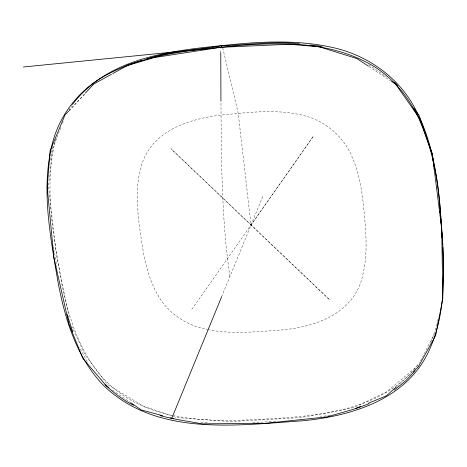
<?xml version="1.0" encoding="UTF-8"?>
<svg xmlns="http://www.w3.org/2000/svg" width="467" height="467" viewBox="0 0 467 467"><rect width="100%" height="100%" fill="white"/><g stroke="black" fill="none" stroke-linecap="round" stroke-linejoin="round"><path stroke-width="0.35" stroke-dasharray="2.33 1.75" d="M220.768 52.964L220.909 48.586M50.214 159.796L50.506 157.688M50.763 156.276L52.777 146.405M55.088 141.752C43.74 188.452 53.711 236.43 61.65 282.821C67.814 314.046 77.423 345.522 97.072 371.078C115.577 394.954 143.638 409.892 173.023 415.467M437.083 324.162L437.526 322.026M437.678 321.308L438.122 319.171M437.03 324.261L432.757 337.577L429.885 343.998M55.538 140.374L56.203 138.308M60.856 127.514L52.736 148.395L48.41 186.175L56.449 254.941L69.081 317.624M62.426 123.475L63.214 121.455M221.58 296.866L263.09 195.655M420.493 360.909L434.456 333.934M68.847 109.996L72.006 105.139M191.826 309.37L313.474 136.078L251.042 225.024L238.246 113.423L222.689 47.675M412.139 371.691C377.669 408.759 324.296 415.338 276.353 418.397C242.18 420.411 207.5 422.641 173.736 415.612M413.92 369.514L419.699 362.427M69.017 110.638L84.918 93.569M69.058 110.907L85.344 93.639M396.699 386.495L412.273 372.351M418.163 365.404L386.67 391.807L354.039 407.51L327.688 412.81L300.299 417.638L230.359 421.549L176.485 417.574L143.112 406.004L107.311 384.382L85.035 354.681L71.912 326.538M323.888 416.225L330.724 414.894M320.356 416.762L321.769 416.546M273.423 421.473L277.602 421.222M271.333 421.602L251.871 422.653M207.185 422.874L199.251 422.296M208.574 329.714C188.148 326.205 169.025 314.355 158.506 296.236C149.469 280.994 145.144 263.557 142.33 246.214C138.547 220.348 133.854 193.583 140.824 167.834C150.607 128.892 193.484 117.24 228.585 114.333C252.192 112.051 276.236 109.494 299.668 114.584C323.123 119.097 343.554 135.529 352.457 157.77C358.58 172.171 361.516 187.67 363.233 203.157C365.48 226.682 368.44 250.721 362.97 274.036C355.072 314.735 312.341 328.336 276.055 330.373C253.844 331.955 231.293 334.15 209.245 329.842M369.047 66.583L390.815 80.937M368.755 64.744L386.121 76.722M112.442 390.097L131.058 402.916M87.241 361.785L79.32 347.197M56.618 265.647L56.84 267.007M56.285 263.61L54.207 250.621M53.676 247.189L53.886 248.561M229.892 276.598C221.428 218.749 221.416 160.21 220.949 101.882M251.065 224.96L170.858 148.634L329.632 299.837L251.065 224.96"/><path stroke-width="0.7" d="M220.768 52.964L220.944 101.181M442.471 290.853L443.358 273.901L442.874 247.347M442.418 298.483L442.477 283.306M221.014 47.687L222.187 45.55M171.763 418.327L221.58 296.866M72.403 104.532C109.99 55.124 176.561 50.144 233.739 44.418C265.723 41.341 298.314 40.25 329.936 46.934C367.949 54.417 402.501 79.408 418.304 115.215M415.204 370.705L405.519 380.996L394.136 390.126M68.521 111.169L65.041 114.9L50.127 150.683L47.22 187.331L53.933 257.93L68.999 324.162L82.77 358.3L106.435 385.958L108.84 387.616M85.414 93.038L93.861 83.972L111.45 74.282M396.162 386.985L386.489 395.765L368.516 403.161M412.81 371.86L418.181 366.986L435.623 335.615L442.815 298.594L441.7 228.328L432.343 154.7L419.278 117.818L395.654 84.124L391.422 81.334M112.705 73.588L127.152 65.631L154.028 57.61L220.628 47.307L289.096 44.266L319.247 46.77L356.957 58.608L368.445 66.186M124.847 66.629L128.034 64.913L142.33 60.313M360.524 406.448L353.869 409.185L327.098 416.873L264.579 423.423L202.205 423.843L175.814 419.249L170.286 417.761M369.047 403.745L355.79 408.596M146.416 59C170.834 51.107 196.881 49.987 222.064 45.696C247.773 44.995 273.715 40.938 299.382 43.752M213.378 48.083C175.855 51.831 137.432 57.61 104.065 76.244C78.316 90.639 59.227 115.647 52.158 144.291C46.793 165.779 46.18 188.131 47.792 210.132C49.59 233.354 53.647 256.313 57.517 279.254C64.504 317.607 76.068 357.325 104.007 385.911C157.058 436.522 235.654 425.32 302.54 420.796C350.127 416.22 403.774 400.324 427.136 354.611C444.736 319.644 445.039 279.348 442.529 241.135M23.35 66.997L208.422 48.568C263.516 42.847 323.468 36.671 373.32 66.04C422.653 96.71 436.382 157.928 440.445 212.006M310.181 45.007L319.539 46.093L322.341 46.893M173.631 418.887L160.035 415.648M162.685 415.712L141.262 409.944L131.058 402.916M133.556 405.333C123.06 399.857 113.388 392.846 105.005 384.481M393.909 82.093L395.707 83.336L397.843 86.272M413.663 108.029L419.22 115.676L432.273 153.602L433.931 166.526M419.243 117.188C424.964 128.886 428.869 141.419 431.946 154.046M72.77 331.827L66.968 314.192M432.255 155.406C437.112 175.668 439.342 196.444 440.86 217.19M434.117 167.962L434.298 169.398M439.64 211.055L439.821 212.491M440.188 215.363L441.502 226.863M440.614 213.997L441.175 221.446M440.93 218.217L441.432 225.053M441.187 221.796L442.161 235.193M441.91 231.86L442.453 239.413M442.202 236.045L442.78 244.539M441.554 229.758L441.689 237.721"/></g></svg>
